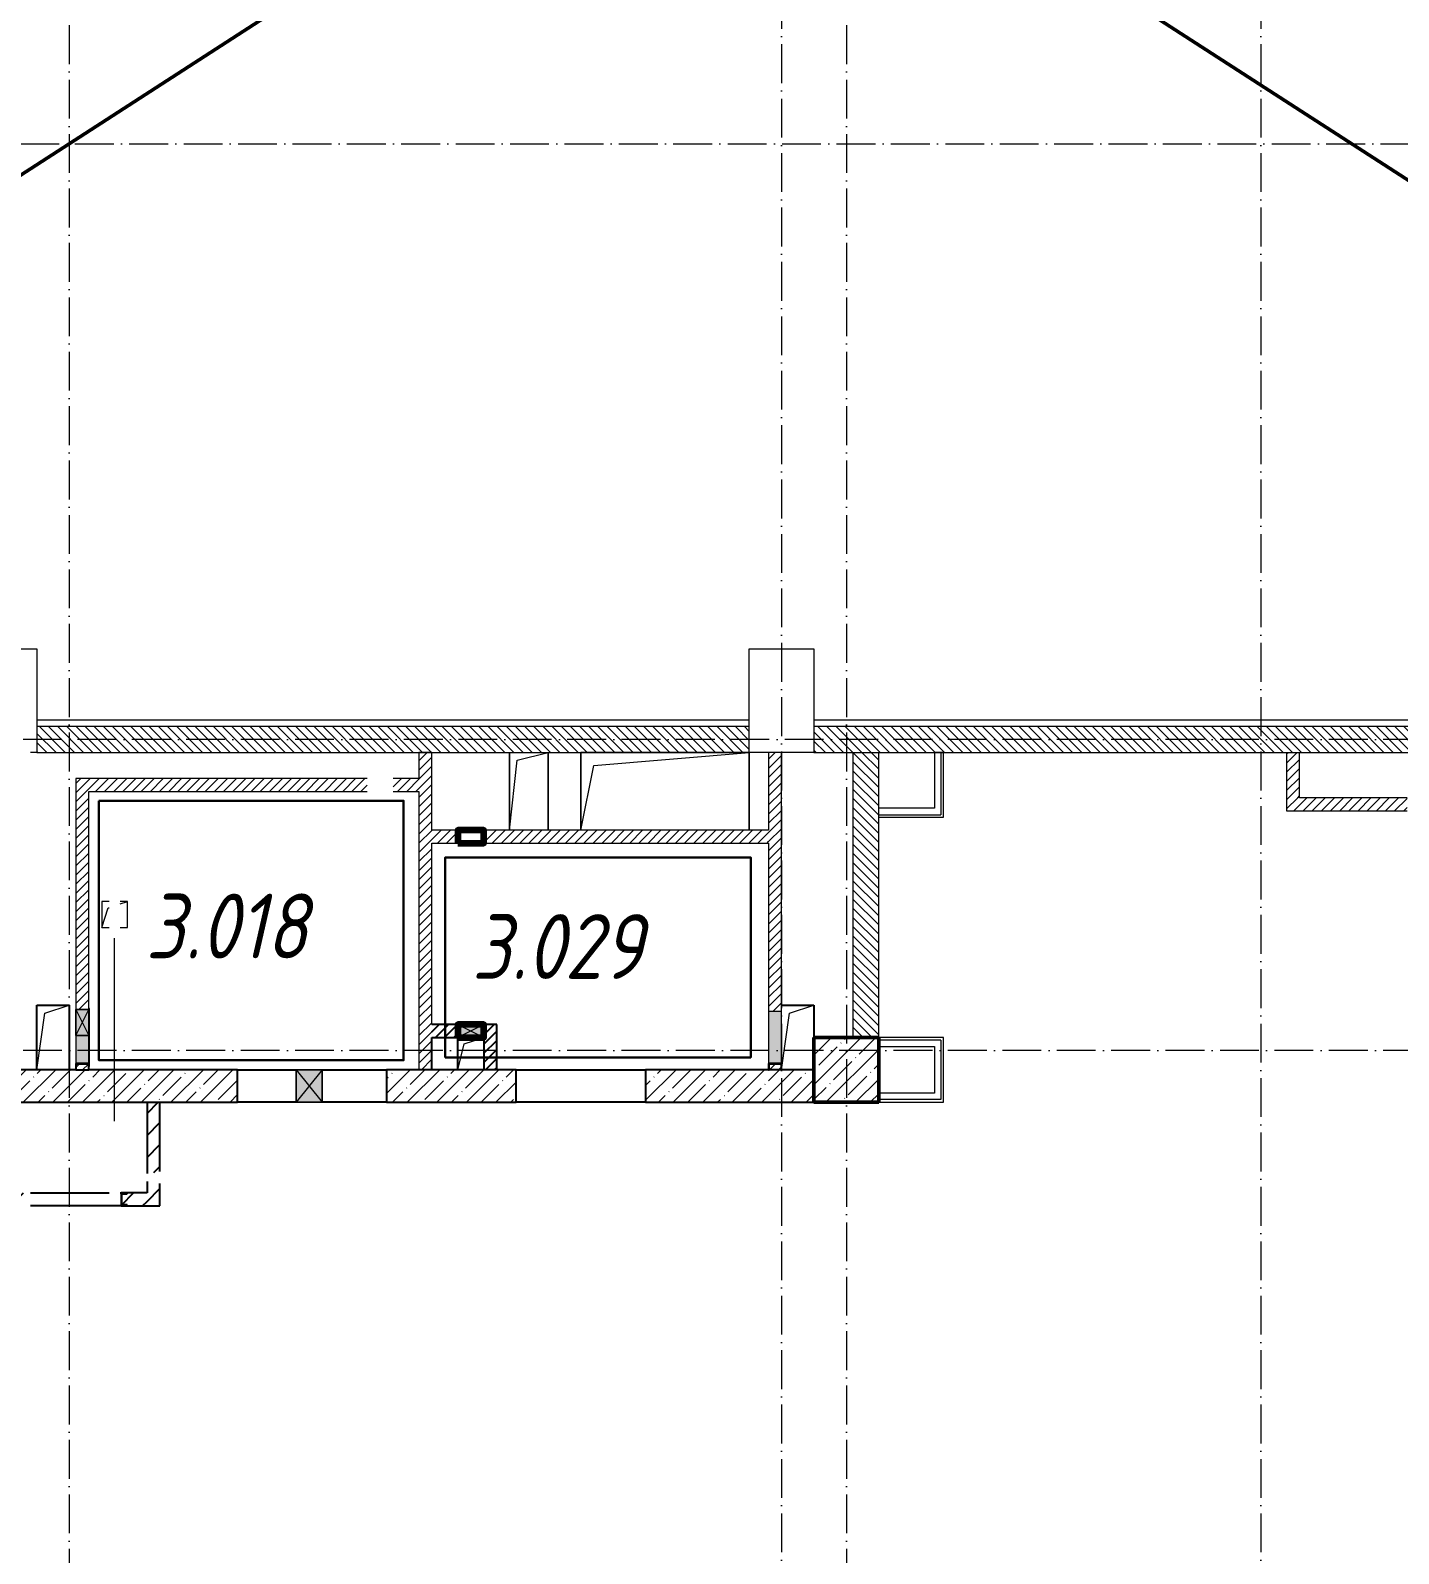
# Model space of a CAD drawing. Header units: millimetres. Extents: x -356862 to 418287, y 0 to 839748.
# Drawn here: x 199629 to 210193, y 522713 to 534472 of the extents above; entities that cross this region are included whole.
import ezdxf

# ---------------------------------------------------------------- set-up
doc = ezdxf.new("R2010")
doc.units = ezdxf.units.MM
doc.linetypes.add('50_200_ШТРИХ_1Т_ш5_п1_п1_', pattern=[700, 500, -100, 0, -100])
for name, color, linetype, lineweight in [('9.7) Заделка 956 шт', 6, 'Continuous', 158), ('A-DETL-____-OTLN-1', 7, 'Continuous', 50), ('A-DETL-GENF-OTLN', 7, 'Continuous', 9), ('A-DETL-GENF-OTLN-2', 7, 'Continuous', 5), ('A-FLOR-____-OTLN', 7, 'Continuous', 9), ('A-GENM-____-MCUT', 7, 'Continuous', 25), ('A-GENM-____-OTLN', 7, 'Continuous', 9), ('A-GLAZ-____-OTLN', 7, 'Continuous', 9), ('A-WALL-____-MCUT', 7, 'Continuous', 13), ('A-WALL-____-PATT-1', 7, 'Continuous', 9), ('A-WALL-FNSH-MCUT-1', 7, 'Continuous', 9), ('B2.6.1)', 212, 'Continuous', 30), ('B2.8)', 183, 'Continuous', 30), ('S-COLS-____-MCUT', 7, 'Continuous', 50), ('S-COLS-____-OTLN', 7, 'Continuous', 9), ('S-GRID-____-OTLN-1', 7, '50_200_ШТРИХ_1Т_ш5_п1_п1_', 9), ('Марки помещений', 7, 'Continuous', 9)]:
    doc.layers.add(name, color=color, linetype=linetype, lineweight=lineweight)
doc.layers.add('A-DETL-GENF-OTLN-3', color=9, linetype='Continuous', lineweight=9, true_color=0x808080)
doc.layers.add('A-GLAZ-____-OTLN-1', color=7, linetype='Continuous', lineweight=9, true_color=0xc0c0c0)
doc.styles.add('ISOCPEUR_I_2', font='isocpeui.ttf', dxfattribs={"width": 0.85, "height": 2.3})
pattern_1 = [(45, (142429.057, 459015.94), (-35.35534, 35.35534), [])]
pattern_2 = [(135, (142429.057, 459015.94), (-35.35534, -35.35534), [])]
pattern_3 = [(45, (142429.06, 459015.94), (-84.85281, 84.85281), [])]

# ---------------------------------------------------------------- blocks, each defined once
blk = doc.blocks.new('BSC_Колонна _Прямоугольная - 500х500-V79-АР1_План отверстий 3 этажа в осях 1-64_Ю-ЯЯ')
at = {"layer": 'S-COLS-____-OTLN'}
h = blk.add_hatch(dxfattribs=at)
h.set_pattern_fill('FP_88', color=256, style=0, pattern_type=2)
h.set_pattern_definition([(45, (-63500, -67431.04), (-114.04925, 114.04925), []), (45, (-63385.95, -67431.04), (-114.04925, 114.04925), [201.613, -40.323, 3.353, -36.97])])
h.paths.add_polyline_path([(-250, -250), (250, -250), (250, 250), (-250, 250)], flags=0)
at = {"layer": 'S-COLS-____-MCUT'}
for p, q in [((250, 250), (-250, 250)), ((-250, 250), (-250, -250)), ((250, -250), (250, 250)), ((-250, -250), (250, -250))]:
    blk.add_line(p, q, dxfattribs=at)
blk = doc.blocks.new('BSC_Колонна _Прямоугольная - 500х800-V86-АР1_План отверстий 3 этажа в осях 1-64_Ю-ЯЯ')
at = {"layer": 'S-COLS-____-OTLN'}
for p, q in [((-250, 400), (-200, 400)), ((-250, -400), (-250, 200)), ((250, 150), (250, -400)), ((250, -400), (-250, -400))]:
    blk.add_line(p, q, dxfattribs=at)
blk = doc.blocks.new('BSC_Колонна _Прямоугольная - 500х800-V87-АР1_План отверстий 3 этажа в осях 1-64_Ю-ЯЯ')
at = {"layer": 'S-COLS-____-OTLN'}
for p, q in [((-250, 400), (0, 400)), ((100, 400), (250, 400)), ((-250, -400), (-250, 200)), ((250, 200), (250, -400)), ((250, -400), (-250, -400))]:
    blk.add_line(p, q, dxfattribs=at)
blk = doc.blocks.new('AR_Отверстие Ниша - Лючок-32404890-АР1_План отверстий 3 этажа в осях 1-64_Ю-ЯЯ')
at = {"layer": 'A-GLAZ-____-OTLN'}
blk.add_hatch(color=256, dxfattribs=at).paths.add_polyline_path([(-200, 50), (-200, -50), (15, -50), (15, 50)], flags=0)
for p, q in [((15, 50), (-200, 50)), ((-200, -50), (15, -50))]:
    blk.add_line(p, q, dxfattribs=at)
blk = doc.blocks.new('Л_Общий_Лючок - Лючок-29808059-АР1_План отверстий 3 этажа в осях 1-64_Ю-ЯЯ')
at = {"layer": 'A-GLAZ-____-OTLN-1'}
blk.add_hatch(color=256, dxfattribs=at).paths.add_polyline_path([(424, 6), (-24, 6), (-24, 0), (424, 0)], flags=0)
at = {"layer": 'A-GLAZ-____-OTLN'}
for p, q in [((424, 6), (-24, 6)), ((-24, 6), (-24, 0)), ((424, 6), (424, 0))]:
    blk.add_line(p, q, dxfattribs=at)
blk = doc.blocks.new('AR_Отверстие Ниша - Лючок-32404954-АР1_План отверстий 3 этажа в осях 1-64_Ю-ЯЯ')
at = {"layer": 'A-GLAZ-____-OTLN'}
blk.add_hatch(color=256, dxfattribs=at).paths.add_polyline_path([(200, -50), (200, 50), (-200, 50), (-200, -50)], flags=0)
for p, q in [((200, 50), (-200, 50)), ((-200, 50), (-200, -50)), ((-200, -50), (200, -50))]:
    blk.add_line(p, q, dxfattribs=at)
blk = doc.blocks.new('154_Фахверк_СКБ_Швеллер - Тип_100_3960_зеркало-29769493-АР1_План отверстий 3 этажа в осях 1-64_Ю-ЯЯ')
at = {"layer": 'A-GENM-____-MCUT'}
for p, q in [((175, 50), (125, 50)), ((125, 50), (125, -50)), ((128, 47), (175, 47)), ((128, -47), (128, 47)), ((175, 47), (175, 50)), ((125, -50), (175, -50)), ((175, -47), (128, -47)), ((175, -50), (175, -47))]:
    blk.add_line(p, q, dxfattribs=at)
blk = doc.blocks.new('AR_Отверстие прямоугольное _в стене_ - AR_Отверстие прямоугольное _в стене__ВК-32404859-АР1_План отверстий 3 этажа в осях 1-64_Ю-ЯЯ')
at = {"layer": 'A-GLAZ-____-OTLN'}
blk.add_hatch(color=256, dxfattribs=at).paths.add_polyline_path([(-100, -50), (100, -50), (100, 50), (-100, 50)], flags=0)
at = {"layer": 'A-DETL-GENF-OTLN'}
for p, q in [((-100, -50), (-100, 50)), ((-100, 50), (100, 50)), ((100, 50), (-100, -50)), ((-100, 50), (100, -50)), ((100, 50), (-100, 50)), ((-100, 50), (-100, -50)), ((100, 50), (100, -50)), ((100, -50), (100, 50)), ((100, -50), (-100, -50)), ((-100, -50), (100, -50))]:
    blk.add_line(p, q, dxfattribs=at)
blk = doc.blocks.new('AR_Отверстие прямоугольное _в плите_ - AR_Отверстие прямоугольное _в плите_-V170-АР1_План отверстий 3 этажа в осях 1-64_Ю-ЯЯ')
at = {"layer": 'A-GENM-____-OTLN'}
for p, q in [((125, 250), (-125, 250)), ((-125, 250), (-125, -250)), ((-63, 188), (125, 250)), ((125, -250), (125, 250)), ((-125, -250), (-63, 188))]:
    blk.add_line(p, q, dxfattribs=at)
blk = doc.blocks.new('AR_Отверстие прямоугольное _в плите_ - AR_Отверстие прямоугольное _в плите_-V171-АР1_План отверстий 3 этажа в осях 1-64_Ю-ЯЯ')
at = {"layer": 'A-GENM-____-OTLN'}
for p, q in [((125, 250), (-125, 250)), ((-63, 188), (125, 250)), ((125, 0), (125, 250)), ((-125, -250), (-63, 188))]:
    blk.add_line(p, q, dxfattribs=at)
blk = doc.blocks.new('AR_Отверстие прямоугольное _в плите_ - AR_Отверстие прямоугольное _в плите_-V174-АР1_План отверстий 3 этажа в осях 1-64_Ю-ЯЯ')
at = {"layer": 'A-GENM-____-OTLN'}
for p, q in [((-43, 100), (-100, 100)), ((-100, 100), (-100, -100)), ((-100, -100), (-50, 50)), ((-50, 50), (-43, 52)), ((100, 100), (43, 100)), ((43, 81), (100, 100)), ((100, -100), (100, 100)), ((-100, -100), (-43, -100)), ((43, -100), (100, -100))]:
    blk.add_line(p, q, dxfattribs=at)
blk = doc.blocks.new('AR_Отверстие прямоугольное _в плите_ - AR_Отверстие прямоугольное _в плите_-30552610-АР1_План отверстий 3 этажа в осях 1-64_Ю-ЯЯ')
at = {"layer": 'A-GENM-____-OTLN'}
for p, q in [((-150, 300), (-150, -300)), ((-150, -300), (-90, 240)), ((-90, 240), (150, 300)), ((150, -300), (150, 300))]:
    blk.add_line(p, q, dxfattribs=at)
blk = doc.blocks.new('AR_Отверстие прямоугольное _в плите_ - AR_Отверстие прямоугольное _в плите_-30552626-АР1_План отверстий 3 этажа в осях 1-64_Ю-ЯЯ')
at = {"layer": 'A-GENM-____-OTLN'}
for p, q in [((-100, 125), (-100, -125)), ((-50, 75), (100, 125)), ((-100, -125), (-50, 75))]:
    blk.add_line(p, q, dxfattribs=at)
blk = doc.blocks.new('AR_Отверстие прямоугольное _в плите_ - AR_Отверстие прямоугольное _в плите_-30552510-АР1_План отверстий 3 этажа в осях 1-64_Ю-ЯЯ')
at = {"layer": 'A-GENM-____-OTLN'}
for p, q in [((650, 300), (-650, 300)), ((-650, 300), (-650, -300)), ((-550, 200), (650, 300)), ((650, -300), (650, 300)), ((-650, -300), (-550, 200))]:
    blk.add_line(p, q, dxfattribs=at)
blk = doc.blocks.new('AR_Отверстие прямоугольное _в стене__БезПР - AR_Отверстие прямоугольное _в стене__БезПР-30578456-АР1_План отверстий 3 этажа в осях 1-64_Ю-ЯЯ')
at = {"layer": 'A-GLAZ-____-OTLN-1'}
blk.add_hatch(color=256, dxfattribs=at).paths.add_polyline_path([(100, -125), (100, 125), (-100, 125), (-100, -125)], flags=0)
at = {"layer": 'A-DETL-GENF-OTLN'}
for p, q in [((-100, -125), (-100, 125)), ((-100, 125), (100, 125)), ((100, 125), (-100, -125)), ((-100, 125), (100, -125)), ((100, 125), (-100, 125)), ((-100, 125), (-100, -125)), ((100, 125), (100, -125)), ((100, -125), (100, 125)), ((100, -125), (-100, -125)), ((-100, -125), (100, -125))]:
    blk.add_line(p, q, dxfattribs=at)
at = {"layer": 'A-GLAZ-____-OTLN'}
blk.add_line((100, 125), (-100, 125), dxfattribs=at)
blk = doc.blocks.new('154_Стойка_СКБ_Швеллер - СМ-2180_100-28318692-АР1_План отверстий 3 этажа в осях 1-64_Ю-ЯЯ')
at = {"layer": 'A-GENM-____-MCUT'}
for p, q in [((171, 50), (125, 50)), ((125, 50), (125, -50)), ((129.5, 42.4), (171, 42.4)), ((129.5, -42.4), (129.5, 42.4)), ((171, 42.4), (171, 50)), ((125, -50), (171, -50)), ((171, -42.4), (129.5, -42.4)), ((171, -50), (171, -42.4))]:
    blk.add_line(p, q, dxfattribs=at)
blk = doc.blocks.new('AR_Отверстие прямоугольное _в стене__БезПР - AR_Отверстие прямоугольное _в стене__БезПР-36427953-АР1_План отверстий 3 этажа в осях 1-64_Ю-ЯЯ')
at = {"layer": 'A-GLAZ-____-OTLN'}
blk.add_hatch(color=256, dxfattribs=at).paths.add_polyline_path([(100, -50), (100, 50), (-100, 50), (-100, -50)], flags=0)
at = {"layer": 'A-DETL-GENF-OTLN'}
for p, q in [((-100, -50), (-100, 50)), ((-100, 50), (100, 50)), ((100, 50), (-100, -50)), ((-100, 50), (100, -50)), ((100, 50), (-100, 50)), ((-100, 50), (-100, -50)), ((100, 50), (100, -50)), ((100, -50), (100, 50)), ((100, -50), (-100, -50)), ((-100, -50), (100, -50))]:
    blk.add_line(p, q, dxfattribs=at)
blk = doc.blocks.new('DET_L_Имитация разреза_ISO2-5 - Вправо-29858769-АР1_План отверстий 3 этажа в осях 1-64_Ю-ЯЯ')
at = {"layer": 'A-DETL-GENF-OTLN-3'}
blk.add_line((143, 0), (1557, 0), dxfattribs=at)

msp = doc.modelspace()

# ---------------------------------------------------------------- hatches: boundary and pattern name
h = msp.add_hatch()
h.set_pattern_fill('FP_8', color=256, style=0, pattern_type=2)
h.set_pattern_definition(pattern_1)
h.paths.add_polyline_path([(202929.0567, 526696.983), (202929.0567, 526796.983), (202729.0567, 526796.983), (202729.0567, 526696.983)], flags=0)
h = msp.add_hatch()
h.set_pattern_fill('FP_8', color=256, style=0, pattern_type=2)
h.set_pattern_definition(pattern_1)
h.paths.add_polyline_path([(203229.0565, 526446.983), (203229.0565, 526796.983), (203129.0567, 526796.983), (203129.0567, 526446.983)], flags=0)
h = msp.add_hatch()
h.set_pattern_fill('FP_7', color=256, style=0, pattern_type=2)
h.set_pattern_definition(pattern_3)
h.paths.add_polyline_path([(200529.0567, 525396.983), (200629.0567, 525396.983), (200629.0567, 525569.9724), (200529.0567, 525584.9585), (200529.0567, 525496.983)], flags=0)
h.paths.add_polyline_path([(200529.0567, 525646.8908), (200629.0567, 525661.877), (200629.0567, 526196.983), (200529.0567, 526196.983), (200529.0567, 525665.9247)], flags=0)
h = msp.add_hatch()
h.set_pattern_fill('FP_7', color=256, style=0, pattern_type=2)
h.set_pattern_definition(pattern_3)
h.paths.add_polyline_path([(198354.0567, 525396.983), (198354.0567, 525496.983), (198179.0567, 525496.983), (198179.0567, 525396.983)], flags=0)
h.paths.add_polyline_path([(200375.0567, 525396.983), (200529.0567, 525396.983), (200529.0567, 525496.983), (200375.0567, 525496.983), (200375.0567, 525489.383), (200333.5567, 525489.383), (200333.5567, 525404.583), (200375.0567, 525404.583)], flags=0)
h.paths.add_polyline_path([(199254.0567, 525396.983), (199583.0567, 525396.983), (199583.0567, 525404.583), (199624.5567, 525404.583), (199624.5567, 525489.383), (199583.0567, 525489.383), (199583.0567, 525496.983), (199254.0567, 525496.983), (199254.0567, 525404.583)], flags=0)
at = {"layer": 'A-WALL-____-PATT-1'}
h = msp.add_hatch(dxfattribs=at)
h.set_pattern_fill('FP_9', color=256, style=0, pattern_type=2)
h.set_pattern_definition(pattern_2)
h.paths.add_polyline_path([(205179.0567, 528896.983), (205179.0567, 529096.983), (199679.0567, 529096.983), (199679.0567, 528896.983), (204276.2809, 528896.983)], flags=0)
h = msp.add_hatch(dxfattribs=at)
h.set_pattern_fill('FP_9', color=256, style=0, pattern_type=2)
h.set_pattern_definition(pattern_2)
h.paths.add_polyline_path([(211129.0567, 528896.983), (211129.0567, 529096.983), (205679.0567, 529096.983), (205679.0567, 528896.983), (209578.6737, 528896.983)], flags=0)
h = msp.add_hatch(dxfattribs=at)
h.set_pattern_fill('FP_8', color=256, style=0, pattern_type=2)
h.set_pattern_definition(pattern_1)
h.paths.add_polyline_path([(202729.0567, 526446.983), (202729.0567, 528896.983), (202629.0567, 528896.983), (202629.0567, 526446.983)], flags=0)
h = msp.add_hatch(dxfattribs=at)
h.set_pattern_fill('FP_8', color=256, style=0, pattern_type=2)
h.set_pattern_definition(pattern_1)
h.paths.add_polyline_path([(205332.0567, 526446.983), (205426.0567, 526446.983), (205426.0567, 526493.983), (205332.0567, 526493.983)], flags=0)
h.paths.add_polyline_path([(205429.0567, 526896.983), (205429.0567, 528896.983), (205329.0567, 528896.983), (205329.0567, 526896.983), (205403.3424, 526896.983)], flags=0)
h = msp.add_hatch(dxfattribs=at)
h.set_pattern_fill('FP_9', color=256, style=0, pattern_type=2)
h.set_pattern_definition(pattern_2)
h.paths.add_polyline_path([(205979.0567, 526696.983), (206179.0567, 526696.983), (206179.0567, 528896.983), (205979.0567, 528896.983)], flags=0)
h = msp.add_hatch(dxfattribs=at)
h.set_pattern_fill('FP_8', color=256, style=0, pattern_type=2)
h.set_pattern_definition(pattern_1)
h.paths.add_polyline_path([(209429.0567, 528546.983), (209429.0567, 528896.983), (209329.0567, 528896.983), (209329.0567, 528546.983)], flags=0)
h = msp.add_hatch(dxfattribs=at)
h.set_pattern_fill('FP_8', color=256, style=0, pattern_type=2)
h.set_pattern_definition(pattern_1)
h.paths.add_polyline_path([(199982.0567, 526446.983), (200076.0567, 526446.983), (200076.0567, 526493.983), (199982.0567, 526493.983)], flags=0)
h.paths.add_polyline_path([(199979.0567, 526911.983), (200079.0567, 526911.983), (200079.0567, 528696.983), (199979.0567, 528696.983), (199979.0567, 527540.7895)], flags=0)
h = msp.add_hatch(dxfattribs=at)
h.set_pattern_fill('FP_8', color=256, style=0, pattern_type=2)
h.set_pattern_definition(pattern_1)
h.paths.add_polyline_path([(200079.0567, 528596.983), (202229.0567, 528596.983), (202229.0567, 528696.983), (200079.0567, 528696.983)], flags=0)
h.paths.add_polyline_path([(202629.0567, 528596.983), (202629.0567, 528696.983), (202429.0567, 528696.983), (202429.0567, 528596.983), (202508.8166, 528596.983)], flags=0)
h = msp.add_hatch(dxfattribs=at)
h.set_pattern_fill('FP_8', color=256, style=0, pattern_type=2)
h.set_pattern_definition(pattern_1)
h.paths.add_polyline_path([(210809.0567, 528446.983), (210829.0567, 528446.983), (210829.0567, 528546.983), (210809.0567, 528546.983), (210809.0567, 528543.983), (210762.0567, 528543.983), (210762.0567, 528449.983), (210809.0567, 528449.983), (210809.0567, 528448.4115)], flags=0)
h.paths.add_polyline_path([(210259.0567, 528446.983), (210259.0567, 528546.983), (209329.0567, 528546.983), (209329.0567, 528446.983), (209578.6737, 528446.983)], flags=0)
h = msp.add_hatch(dxfattribs=at)
h.set_pattern_fill('FP_8', color=256, style=0, pattern_type=2)
h.set_pattern_definition(pattern_1)
h.paths.add_polyline_path([(203129.0567, 528196.983), (205329.0567, 528196.983), (205329.0567, 528296.983), (203129.0567, 528296.983)], flags=0)
h.paths.add_polyline_path([(202929.0567, 528196.983), (202929.0567, 528296.983), (202729.0567, 528296.983), (202729.0567, 528196.983)], flags=0)
h = msp.add_hatch(dxfattribs=at)
h.set_pattern_fill('FP_12', color=256, style=0, pattern_type=2)
h.set_pattern_definition([(45, (142429.06, 459015.94), (-114.04925, 114.04925), []), (45, (142543.1, 459015.94), (-114.04925, 114.04925), [201.612, -40.322, 3.353, -36.97])])
h.paths.add_polyline_path([(205426.0567, 526196.983), (205679.0567, 526196.983), (205679.0567, 526446.983), (204379.0567, 526446.983), (204379.0567, 526196.983)], flags=0)
h.paths.add_polyline_path([(203379.0567, 526196.983), (203379.0567, 526446.983), (202379.0567, 526446.983), (202379.0567, 526196.983), (202508.8166, 526196.983)], flags=0)
h.paths.add_polyline_path([(200741.3523, 526196.983), (201229.0567, 526196.983), (201229.0567, 526446.983), (196729.0567, 526446.983), (196729.0567, 526196.983), (199857.6201, 526196.983)], flags=0)
h.paths.add_polyline_path([(195129.0567, 526196.983), (195579.0567, 526196.983), (195579.0567, 526446.983), (192879.0567, 526446.983), (192879.0567, 526196.983), (193879.0567, 526196.983)], flags=0)

# ---------------------------------------------------------------- linework, layer by layer
for p, q in [((199679.0567, 526946.983), (199929.0567, 526946.983)), ((199679.0567, 526446.983), (199679.0567, 526946.983)), ((199929.0567, 526946.983), (199929.0567, 526446.983)), ((205429.0567, 526946.983), (205679.0567, 526946.983)), ((205679.0567, 526946.983), (205679.0567, 526696.983)), ((202929.0567, 526796.983), (202729.0567, 526796.983)), ((203229.0565, 526796.983), (203129.0567, 526796.983)), ((203229.0565, 526446.983), (203229.0565, 526796.983)), ((202729.0567, 526446.983), (202729.0567, 526696.983)), ((202729.0567, 526696.983), (202929.0567, 526696.983)), ((202929.0565, 526446.983), (202929.0565, 526696.983)), ((203129.0565, 526696.983), (203129.0565, 526446.983)), ((199979.0567, 526446.983), (198179.0567, 526446.983)), ((199982.0567, 526446.983), (200076.0567, 526446.983)), ((201229.0567, 526446.983), (200079.0567, 526446.983)), ((201229.0567, 526196.983), (201229.0567, 526446.983)), ((201229.0567, 526446.983), (201680.4595, 526446.983)), ((201880.4595, 526446.983), (202379.0567, 526446.983)), ((203379.0567, 526446.983), (202379.0567, 526446.983)), ((202379.0567, 526446.983), (202379.0567, 526196.983)), ((203379.0567, 526196.983), (203379.0567, 526446.983)), ((203379.0567, 526446.983), (204379.0567, 526446.983)), ((205329.0567, 526446.983), (204379.0567, 526446.983)), ((204379.0567, 526446.983), (204379.0567, 526196.983)), ((205426.0567, 526446.983), (205332.0567, 526446.983)), ((205679.0567, 526446.983), (205429.0567, 526446.983)), ((196729.0567, 526196.983), (201229.0567, 526196.983)), ((200529.0567, 526196.983), (200529.0567, 525646.8908)), ((200629.0567, 525661.877), (200629.0567, 526196.983)), ((201680.4595, 526196.983), (201229.0567, 526196.983)), ((202379.0567, 526196.983), (201880.4595, 526196.983)), ((202379.0567, 526196.983), (203379.0567, 526196.983)), ((204379.0567, 526196.983), (203379.0567, 526196.983)), ((204379.0567, 526196.983), (205679.0567, 526196.983)), ((200529.0567, 525584.9585), (200529.0567, 525496.983)), ((200629.0567, 525396.983), (200629.0567, 525569.9724)), ((199629.0567, 525496.983), (200235.6884, 525496.983)), ((200322.425, 525496.983), (200329.0567, 525496.983)), ((200529.0567, 525496.983), (200375.0567, 525496.983)), ((200329.0567, 525396.983), (199629.0567, 525396.983)), ((200375.0567, 525396.983), (200629.0567, 525396.983))]:
    msp.add_line(p, q)
at = {"layer": '9.7) Заделка 956 шт'}
for points in [[(202929.0567, 528196.983), (203129.0567, 528196.983), (203129.0567, 528296.983), (202929.0567, 528296.983)], [(202929.0565, 526696.9829), (203129.0567, 526696.9829), (203129.0567, 526796.983), (202929.0565, 526796.983)]]:
    msp.add_lwpolyline(points, close=True, dxfattribs=at)
at = {"layer": 'A-DETL-____-OTLN-1'}
for p, q in [((193429.0567, 544196.983), (216329.0567, 529396.983)), ((216329.0567, 544196.983), (193429.0567, 529396.983))]:
    msp.add_line(p, q, dxfattribs=at)
at = {"layer": 'A-FLOR-____-OTLN'}
for p, q in [((205179.0567, 529146.983), (199679.0567, 529146.983)), ((211129.0567, 529146.983), (205679.0567, 529146.983)), ((203327.7648, 528296.983), (203327.7648, 528896.983)), ((203627.7648, 528896.983), (203627.7648, 528296.983)), ((203879.0567, 528896.6355), (205179.0567, 528896.6355)), ((203879.0567, 528296.983), (203879.0567, 528896.6355)), ((205179.0567, 528896.6355), (205179.0567, 528296.983))]:
    msp.add_line(p, q, dxfattribs=at)
at = {"layer": 'A-WALL-____-MCUT'}
for p, q in [((205179.0567, 529096.983), (199679.0567, 529096.983)), ((199679.0567, 529096.983), (199679.0567, 528896.983)), ((205179.0567, 528896.983), (205179.0567, 529096.983)), ((211129.0567, 529096.983), (205679.0567, 529096.983)), ((205679.0567, 529096.983), (205679.0567, 528896.983)), ((199679.0567, 528896.983), (205179.0567, 528896.983)), ((205679.0567, 528896.983), (211129.0567, 528896.983)), ((205979.0567, 528896.983), (205979.0567, 526696.983)), ((206179.0567, 526696.983), (206179.0567, 528896.983)), ((206659.0567, 528896.983), (206609.0567, 528896.983)), ((206609.0567, 528896.983), (206609.0567, 528466.983)), ((206659.0567, 528896.983), (206659.0567, 528416.983)), ((206609.0567, 528466.983), (206179.0567, 528466.983)), ((206179.0567, 528416.983), (206659.0567, 528416.983)), ((206659.0567, 526676.983), (206179.0567, 526676.983)), ((206179.0567, 526626.983), (206609.0567, 526626.983)), ((206609.0567, 526626.983), (206609.0567, 526266.983)), ((206659.0567, 526676.983), (206659.0567, 526216.983)), ((206609.0567, 526266.983), (206179.0567, 526266.983)), ((206659.0567, 526216.983), (206179.0567, 526216.983))]:
    msp.add_line(p, q, dxfattribs=at)
at = {"layer": 'A-WALL-FNSH-MCUT-1'}
for p, q in [((202629.0567, 528896.983), (202629.0567, 528696.983)), ((202729.0567, 528896.983), (202629.0567, 528896.983)), ((202729.0567, 528296.983), (202729.0567, 528896.983)), ((205329.0567, 528896.983), (205329.0567, 528296.983)), ((205429.0567, 528896.983), (205329.0567, 528896.983)), ((205429.0567, 526896.983), (205429.0567, 528896.983)), ((206679.0567, 528896.983), (206659.0567, 528896.983)), ((206679.0567, 528396.983), (206679.0567, 528896.983)), ((209329.0567, 528896.983), (209329.0567, 528446.983)), ((209429.0567, 528546.983), (209429.0567, 528896.983)), ((199979.0567, 528696.983), (199979.0567, 526911.983)), ((202229.0567, 528696.983), (199979.0567, 528696.983)), ((200079.0567, 526911.983), (200079.0567, 528596.983)), ((200079.0567, 528596.983), (202229.0567, 528596.983)), ((202629.0567, 528696.983), (202429.0567, 528696.983)), ((202429.0567, 528596.983), (202629.0567, 528596.983)), ((202629.0567, 528596.983), (202629.0567, 526446.983)), ((210259.0567, 528546.983), (209429.0567, 528546.983)), ((206179.0567, 528396.983), (206679.0567, 528396.983)), ((209329.0567, 528446.983), (210259.0567, 528446.983)), ((202929.0567, 528296.983), (202729.0567, 528296.983)), ((205329.0567, 528296.983), (203129.0567, 528296.983)), ((202729.0567, 526796.983), (202729.0567, 528196.983)), ((202729.0567, 528196.983), (202929.0567, 528196.983)), ((203129.0567, 528196.983), (205329.0567, 528196.983)), ((205329.0567, 528196.983), (205329.0567, 526896.983)), ((206679.0567, 526696.983), (206179.0567, 526696.983)), ((206679.0567, 526196.983), (206679.0567, 526696.983)), ((206179.0567, 526196.983), (206679.0567, 526196.983))]:
    msp.add_line(p, q, dxfattribs=at)
at = {"layer": 'B2.6.1)'}
msp.add_lwpolyline([(200158.0999, 528524.2468), (202510.6425, 528524.2468), (202510.6425, 526521.5844), (200158.0999, 526521.5844)], close=True, dxfattribs=at)
at = {"layer": 'B2.8)'}
msp.add_lwpolyline([(202832.0249, 526543.5601), (205191.5634, 526543.5601), (205191.5634, 528087.5534), (202832.0249, 528087.5534)], close=True, dxfattribs=at)
at = {"layer": 'S-GRID-____-OTLN-1', "color": 251, "ltscale": 0.6, "true_color": 0x636466}
for p, q in [((205429.0567, 549908.7924), (205429.0567, 511907.5288)), ((209129.0567, 549908.7924), (209129.0567, 511907.5288)), ((199929.0567, 549635.4446), (199929.0567, 512055.4651)), ((205929.0567, 549635.4446), (205929.0567, 512050.5111)), ((176866.5027, 533596.983), (246503.4633, 533596.983)), ((246503.4633, 528996.983), (191671.0744, 528996.983)), ((246503.4633, 526596.983), (137760.2865, 526596.983))]:
    msp.add_line(p, q, dxfattribs=at)

# ---------------------------------------------------------------- block references
for name, p in [('AR_Отверстие прямоугольное _в плите_ - AR_Отверстие прямоугольное _в плите_-V170-АР1_План отверстий 3 этажа в осях 1-64_Ю-ЯЯ', (199804.0567, 526696.983)), ('AR_Отверстие прямоугольное _в плите_ - AR_Отверстие прямоугольное _в плите_-V171-АР1_План отверстий 3 этажа в осях 1-64_Ю-ЯЯ', (205554.0567, 526696.983)), ('AR_Отверстие прямоугольное _в стене__БезПР - AR_Отверстие прямоугольное _в стене__БезПР-36427953-АР1_План отверстий 3 этажа в осях 1-64_Ю-ЯЯ', (203029.0567, 526746.983)), ('AR_Отверстие прямоугольное _в плите_ - AR_Отверстие прямоугольное _в плите_-30552626-АР1_План отверстий 3 этажа в осях 1-64_Ю-ЯЯ', (203029.0565, 526571.983)), ('AR_Отверстие прямоугольное _в стене__БезПР - AR_Отверстие прямоугольное _в стене__БезПР-30578456-АР1_План отверстий 3 этажа в осях 1-64_Ю-ЯЯ', (201780.4595, 526321.983)), ('154_Стойка_СКБ_Швеллер - СМ-2180_100-28318692-АР1_План отверстий 3 этажа в осях 1-64_Ю-ЯЯ', (200204.0567, 525446.983))]:
    msp.add_blockref(name, p)
for name, p, rotation in [('AR_Отверстие прямоугольное _в стене_ - AR_Отверстие прямоугольное _в стене__ВК-32404859-АР1_План отверстий 3 этажа в осях 1-64_Ю-ЯЯ', (200029.0567, 526811.983), 90), ('Л_Общий_Лючок - Лючок-29808059-АР1_План отверстий 3 этажа в осях 1-64_Ю-ЯЯ', (200079.0567, 526896.983), 270), ('AR_Отверстие Ниша - Лючок-32404954-АР1_План отверстий 3 этажа в осях 1-64_Ю-ЯЯ', (205379.0567, 526696.983), 270), ('AR_Отверстие Ниша - Лючок-32404890-АР1_План отверстий 3 этажа в осях 1-64_Ю-ЯЯ', (200029.0567, 526696.983), 90), ('154_Фахверк_СКБ_Швеллер - Тип_100_3960_зеркало-29769493-АР1_План отверстий 3 этажа в осях 1-64_Ю-ЯЯ', (200029.0567, 526621.983), 270), ('154_Фахверк_СКБ_Швеллер - Тип_100_3960_зеркало-29769493-АР1_План отверстий 3 этажа в осях 1-64_Ю-ЯЯ', (205379.0567, 526621.983), 270)]:
    msp.add_blockref(name, p, dxfattribs=dict(rotation=rotation))
at = {"layer": 'A-DETL-GENF-OTLN-2', "rotation": 90.00000000000072}
msp.add_blockref('DET_L_Имитация разреза_ISO2-5 - Вправо-29858769-АР1_План отверстий 3 этажа в осях 1-64_Ю-ЯЯ', (200279.0567, 525906.983), dxfattribs=at)
at = {"layer": 'A-GENM-____-OTLN'}
for name, p in [('AR_Отверстие прямоугольное _в плите_ - AR_Отверстие прямоугольное _в плите_-30552610-АР1_План отверстий 3 этажа в осях 1-64_Ю-ЯЯ', (203477.7648, 528596.983)), ('AR_Отверстие прямоугольное _в плите_ - AR_Отверстие прямоугольное _в плите_-30552510-АР1_План отверстий 3 этажа в осях 1-64_Ю-ЯЯ', (204529.0567, 528596.6355)), ('AR_Отверстие прямоугольное _в плите_ - AR_Отверстие прямоугольное _в плите_-V174-АР1_План отверстий 3 этажа в осях 1-64_Ю-ЯЯ', (200279.0567, 527646.983))]:
    msp.add_blockref(name, p, dxfattribs=at)
at = {"layer": 'S-COLS-____-OTLN', "rotation": 180}
for name, p in [('BSC_Колонна _Прямоугольная - 500х800-V86-АР1_План отверстий 3 этажа в осях 1-64_Ю-ЯЯ', (199429.0567, 529296.983)), ('BSC_Колонна _Прямоугольная - 500х800-V87-АР1_План отверстий 3 этажа в осях 1-64_Ю-ЯЯ', (205429.0567, 529296.983))]:
    msp.add_blockref(name, p, dxfattribs=at)
at = {"layer": 'S-COLS-____-OTLN'}
msp.add_blockref('BSC_Колонна _Прямоугольная - 500х500-V79-АР1_План отверстий 3 этажа в осях 1-64_Ю-ЯЯ', (205929.0567, 526446.983), dxfattribs=at)

# ---------------------------------------------------------------- texts
at = {"layer": 'Марки помещений', "char_height": 500, "attachment_point": 1, "style": 'ISOCPEUR_I_2'}
for s, insert, width in [('3.018', (200518.7382, 527807.3639), 737.5525), ('3.029', (203037.3874, 527649.2515), 785.65375)]:
    msp.add_mtext(s, dxfattribs=dict(at, insert=insert, width=width))

doc.saveas('drawing.dxf')
